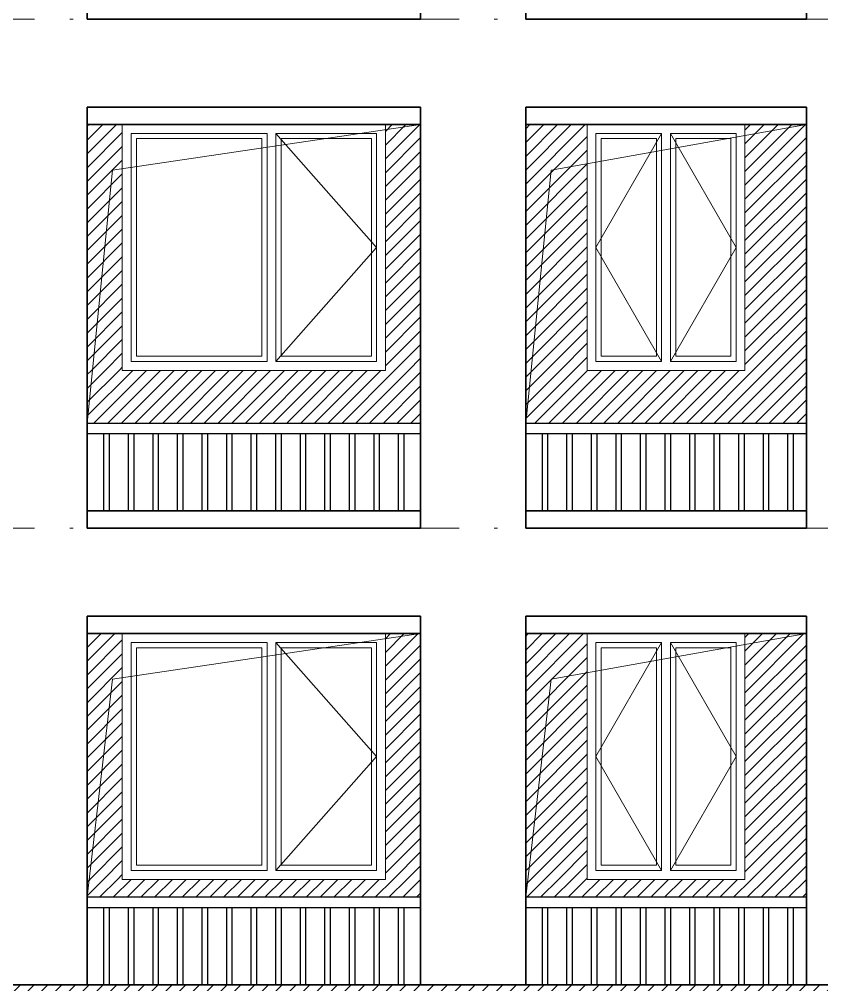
# Model space of a CAD drawing. Extents: x -518115 to 790560, y -210384 to 1628073.
# Drawn here: x 447529 to 452104, y 49440 to 54940 of the extents above; entities that cross this region are included whole.
import ezdxf

# ---------------------------------------------------------------- set-up
doc = ezdxf.new("R2010")
doc.units = 0
doc.header["$LTSCALE"] = 1000
doc.header["$MEASUREMENT"] = 0
doc.linetypes.add('DOTE', pattern=[2.42, 2, -0.2, 0.02, -0.2])
doc.layers.add('3-剖面填充（细）', color=250, linetype='Continuous')
doc.layers.add('Stair-栏杆', color=142, linetype='Continuous')
for name, color, linetype, lineweight in [('DOTE', 19, 'DOTE', 9), ('WINDOW', 144, 'Continuous', 15), ('立面-中轮廓线', 213, 'Continuous', 35), ('立面-普通轮廓', 7, 'Continuous', 18), ('立面-洞口示意', 152, 'Continuous', 13), ('立面-窗开启线', 250, 'Continuous', 13)]:
    doc.layers.add(name, color=color, linetype=linetype, lineweight=lineweight)
pattern_1 = [(45, (-92167.84, 16764.28), (-39.2886205, 39.2886205), [])]
pattern_2 = [(45, (6e-11, -2900), (-39.2886205, 39.2886205), [])]

# ---------------------------------------------------------------- blocks, each defined once
blk = doc.blocks.new('A$C318717E3')
at = {"layer": 'WINDOW'}
for points in [[(50, 1350), (425, 1350), (425, 50), (50, 50)], [(850, 1350), (475, 1350), (475, 50), (850, 50)]]:
    blk.add_lwpolyline(points, close=True, dxfattribs=at)
at = {"layer": 'WINDOW', "color": 250}
for points in [[(80, 1320), (395, 1320), (395, 80), (80, 80)], [(820, 1320), (505, 1320), (505, 80), (820, 80)]]:
    blk.add_lwpolyline(points, close=True, dxfattribs=at)
at = {"layer": '立面-普通轮廓'}
blk.add_lwpolyline([(0, 1400), (900, 1400), (900, 0), (0, 0)], close=True, dxfattribs=at)
at = {"layer": '立面-窗开启线', "color": 251, "ltscale": 0.5, "true_color": 0x636466}
for points in [[(425, 1350), (50, 700), (425, 50)], [(475, 1350), (850, 700), (475, 50)]]:
    blk.add_lwpolyline(points, dxfattribs=at)
blk = doc.blocks.new('A$C4731409C')
at = {"layer": 'WINDOW'}
for points in [[(-1450, 1350), (-675, 1350), (-675, 50), (-1450, 50)], [(-50, 1350), (-625, 1350), (-625, 50), (-50, 50)]]:
    blk.add_lwpolyline(points, close=True, dxfattribs=at)
at = {"layer": 'WINDOW', "color": 250}
for points in [[(-1420, 1320), (-705, 1320), (-705, 80), (-1420, 80)], [(-80, 1320), (-595, 1320), (-595, 80), (-80, 80)]]:
    blk.add_lwpolyline(points, close=True, dxfattribs=at)
at = {"layer": '立面-普通轮廓'}
blk.add_lwpolyline([(-1500, 1400), (0, 1400), (0, 0), (-1500, 0)], close=True, dxfattribs=at)
at = {"layer": '立面-窗开启线', "color": 251, "ltscale": 0.5, "true_color": 0x636466}
blk.add_lwpolyline([(-625, 1350), (-50, 700), (-625, 50)], dxfattribs=at)
blk = doc.blocks.new('HFHFHHTHFHF')
at = {"layer": 'Stair-栏杆'}
for p, q in [((540084.4, 32976), (541984.4, 32976)), ((542584.4, 32976), (544184.4, 32976)), ((540084.4, 32916), (541984.4, 32916)), ((542584.4, 32916), (544184.4, 32916))]:
    blk.add_line(p, q, dxfattribs=at)
for points in [[(540179.4, 32476), (540179.4, 32916)], [(540209.4, 32916), (540209.4, 32476)], [(540319.4, 32476), (540319.4, 32916)], [(540349.4, 32916), (540349.4, 32476)], [(540459.4, 32476), (540459.4, 32916)], [(540489.4, 32916), (540489.4, 32476)], [(540599.4, 32476), (540599.4, 32916)], [(540629.4, 32916), (540629.4, 32476)], [(540739.4, 32476), (540739.4, 32916)], [(540769.4, 32916), (540769.4, 32476)], [(540879.4, 32476), (540879.4, 32916)], [(540909.4, 32916), (540909.4, 32476)], [(541019.4, 32476), (541019.4, 32916)], [(541049.4, 32916), (541049.4, 32476)], [(541159.4, 32476), (541159.4, 32916)], [(541189.4, 32916), (541189.4, 32476)], [(541299.4, 32476), (541299.4, 32916)], [(541329.4, 32916), (541329.4, 32476)], [(541439.4, 32476), (541439.4, 32916)], [(541469.4, 32916), (541469.4, 32476)], [(541579.4, 32476), (541579.4, 32916)], [(541609.4, 32916), (541609.4, 32476)], [(541719.4, 32476), (541719.4, 32916)], [(541749.4, 32916), (541749.4, 32476)], [(541859.4, 32476), (541859.4, 32916)], [(541889.4, 32916), (541889.4, 32476)], [(542679.4, 32476), (542679.4, 32916)], [(542709.4, 32916), (542709.4, 32476)], [(542819.4, 32476), (542819.4, 32916)], [(542849.4, 32916), (542849.4, 32476)], [(542959.4, 32476), (542959.4, 32916)], [(542989.4, 32916), (542989.4, 32476)], [(543099.4, 32476), (543099.4, 32916)], [(543129.4, 32916), (543129.4, 32476)], [(543239.4, 32476), (543239.4, 32916)], [(543269.4, 32916), (543269.4, 32476)], [(543379.4, 32476), (543379.4, 32916)], [(543409.4, 32916), (543409.4, 32476)], [(543519.4, 32476), (543519.4, 32916)], [(543549.4, 32916), (543549.4, 32476)], [(543659.4, 32476), (543659.4, 32916)], [(543689.4, 32916), (543689.4, 32476)], [(543799.4, 32476), (543799.4, 32916)], [(543829.4, 32916), (543829.4, 32476)], [(543939.4, 32476), (543939.4, 32916)], [(543969.4, 32916), (543969.4, 32476)], [(544079.4, 32476), (544079.4, 32916)], [(544109.4, 32916), (544109.4, 32476)]]:
    blk.add_lwpolyline(points, dxfattribs=at)
at = {"layer": '立面-中轮廓线'}
for p, q in [((540084.4, 34776), (540084.4, 32376)), ((541984.4, 34776), (541984.4, 32376)), ((542584.4, 34776), (542584.4, 32376)), ((544184.4, 34776), (544184.4, 32376))]:
    blk.add_line(p, q, dxfattribs=at)
for points in [[(540084.4, 34776), (541984.4, 34776)], [(542584.4, 34776), (544184.4, 34776)], [(541984.4, 34676), (540084.4, 34676)], [(544184.4, 34676), (542584.4, 34676)], [(540084.4, 32476), (541984.4, 32476)], [(542584.4, 32476), (544184.4, 32476)], [(541984.4, 32376), (540084.4, 32376)], [(544184.4, 32376), (542584.4, 32376)]]:
    blk.add_lwpolyline(points, dxfattribs=at)
for name, p in [('A$C4731409C', (541784.4, 33276)), ('A$C318717E3', (542934.4, 33276))]:
    blk.add_blockref(name, p)
blk = doc.blocks.new('GDGDRTDGRDG')
at = {"layer": '3-剖面填充（细）'}
h = blk.add_hatch(dxfattribs=at)
h.set_pattern_fill('ANSI31', color=256, scale=35)
h.set_pattern_definition(pattern_2)
h.paths.add_polyline_path([(540084.4, 30376), (540284.4, 30376), (540284.4, 31776), (540084.4, 31776)])
h = blk.add_hatch(dxfattribs=at)
h.set_pattern_fill('ANSI31', color=256, scale=35)
h.set_pattern_definition(pattern_2)
h.paths.add_polyline_path([(541784.4, 30376), (541984.4, 30376), (541984.4, 31776), (541784.4, 31776)])
h = blk.add_hatch(dxfattribs=at)
h.set_pattern_fill('ANSI31', color=256, scale=35)
h.set_pattern_definition(pattern_2)
h.paths.add_polyline_path([(542584.4, 30376), (542934.4, 30376), (542934.4, 31776), (542584.4, 31776)])
h = blk.add_hatch(dxfattribs=at)
h.set_pattern_fill('ANSI31', color=256, scale=35)
h.set_pattern_definition(pattern_2)
h.paths.add_polyline_path([(543834.4, 30376), (544184.4, 30376), (544184.4, 31776), (543834.4, 31776)])
h = blk.add_hatch(dxfattribs=at)
h.set_pattern_fill('ANSI31', color=256, scale=35)
h.set_pattern_definition(pattern_2)
h.paths.add_polyline_path([(540084.4, 30076), (541984.4, 30076), (541984.4, 30376), (540084.4, 30376)])
h = blk.add_hatch(dxfattribs=at)
h.set_pattern_fill('ANSI31', color=256, scale=35)
h.set_pattern_definition(pattern_2)
h.paths.add_polyline_path([(542584.4, 30076), (544184.4, 30076), (544184.4, 30376), (542584.4, 30376)])

msp = doc.modelspace()

# ---------------------------------------------------------------- hatches: boundary and pattern name
at = {"layer": '3-剖面填充（细）'}
h = msp.add_hatch(dxfattribs=at)
h.set_pattern_fill('ANSI31', color=256, scale=35)
h.set_pattern_definition(pattern_1)
h.paths.add_polyline_path([(447916.6, 50040.3), (448116.6, 50040.3), (448116.6, 51440.3), (447916.6, 51440.3)])
h = msp.add_hatch(dxfattribs=at)
h.set_pattern_fill('ANSI31', color=256, scale=35)
h.set_pattern_definition(pattern_1)
h.paths.add_polyline_path([(449616.6, 50040.3), (449816.6, 50040.3), (449816.6, 51440.3), (449616.6, 51440.3)])
h = msp.add_hatch(dxfattribs=at)
h.set_pattern_fill('ANSI31', color=256, scale=35)
h.set_pattern_definition(pattern_1)
h.paths.add_polyline_path([(450416.6, 50040.3), (450766.6, 50040.3), (450766.6, 51440.3), (450416.6, 51440.3)])
h = msp.add_hatch(dxfattribs=at)
h.set_pattern_fill('ANSI31', color=256, scale=35)
h.set_pattern_definition(pattern_1)
h.paths.add_polyline_path([(451666.6, 50040.3), (452016.6, 50040.3), (452016.6, 51440.3), (451666.6, 51440.3)])
h = msp.add_hatch(dxfattribs=at)
h.set_pattern_fill('ANSI31', color=256, scale=35)
h.set_pattern_definition(pattern_1)
h.paths.add_polyline_path([(447916.6, 49940.3), (449816.6, 49940.3), (449816.6, 50040.3), (447916.6, 50040.3)])
h = msp.add_hatch(dxfattribs=at)
h.set_pattern_fill('ANSI31', color=256, scale=35)
h.set_pattern_definition(pattern_1)
h.paths.add_polyline_path([(450416.6, 49940.3), (452016.6, 49940.3), (452016.6, 50040.3), (450416.6, 50040.3)])
h = msp.add_hatch(dxfattribs=at)
h.set_pattern_fill('ANSI31', color=256, scale=35)
h.set_pattern_definition([(45, (-15700, 4864.28), (-39.2886205, 39.2886205), [])])
h.paths.add_polyline_path([(455816.6, 49190.3), (455816.6, 49440.3), (435416.6, 49440.3), (435416.6, 49190.3)])

# ---------------------------------------------------------------- linework, layer by layer
at = {"layer": 'DOTE', "linetype": 'DOTE'}
for p, q in [((471816.6, 54940.3), (419416.6, 54940.3)), ((471816.6, 52040.3), (419416.6, 52040.3))]:
    msp.add_line(p, q, dxfattribs=at)
at = {"layer": 'Stair-栏杆'}
for p, q in [((447916.6, 49940.3), (449816.6, 49940.3)), ((450416.6, 49940.3), (452016.6, 49940.3)), ((447916.6, 49880.3), (449816.6, 49880.3)), ((450416.6, 49880.3), (452016.6, 49880.3))]:
    msp.add_line(p, q, dxfattribs=at)
for points in [[(448011.6, 49440.3), (448011.6, 49880.3)], [(448041.6, 49880.3), (448041.6, 49440.3)], [(448151.6, 49440.3), (448151.6, 49880.3)], [(448181.6, 49880.3), (448181.6, 49440.3)], [(448291.6, 49440.3), (448291.6, 49880.3)], [(448321.6, 49880.3), (448321.6, 49440.3)], [(448431.6, 49440.3), (448431.6, 49880.3)], [(448461.6, 49880.3), (448461.6, 49440.3)], [(448571.6, 49440.3), (448571.6, 49880.3)], [(448601.6, 49880.3), (448601.6, 49440.3)], [(448711.6, 49440.3), (448711.6, 49880.3)], [(448741.6, 49880.3), (448741.6, 49440.3)], [(448851.6, 49440.3), (448851.6, 49880.3)], [(448881.6, 49880.3), (448881.6, 49440.3)], [(448991.6, 49440.3), (448991.6, 49880.3)], [(449021.6, 49880.3), (449021.6, 49440.3)], [(449131.6, 49440.3), (449131.6, 49880.3)], [(449161.6, 49880.3), (449161.6, 49440.3)], [(449271.6, 49440.3), (449271.6, 49880.3)], [(449301.6, 49880.3), (449301.6, 49440.3)], [(449411.6, 49440.3), (449411.6, 49880.3)], [(449441.6, 49880.3), (449441.6, 49440.3)], [(449551.6, 49440.3), (449551.6, 49880.3)], [(449581.6, 49880.3), (449581.6, 49440.3)], [(449691.6, 49440.3), (449691.6, 49880.3)], [(449721.6, 49880.3), (449721.6, 49440.3)], [(450511.6, 49440.3), (450511.6, 49880.3)], [(450541.6, 49880.3), (450541.6, 49440.3)], [(450651.6, 49440.3), (450651.6, 49880.3)], [(450681.6, 49880.3), (450681.6, 49440.3)], [(450791.6, 49440.3), (450791.6, 49880.3)], [(450821.6, 49880.3), (450821.6, 49440.3)], [(450931.6, 49440.3), (450931.6, 49880.3)], [(450961.6, 49880.3), (450961.6, 49440.3)], [(451071.6, 49440.3), (451071.6, 49880.3)], [(451101.6, 49880.3), (451101.6, 49440.3)], [(451211.6, 49440.3), (451211.6, 49880.3)], [(451241.6, 49880.3), (451241.6, 49440.3)], [(451351.6, 49440.3), (451351.6, 49880.3)], [(451381.6, 49880.3), (451381.6, 49440.3)], [(451491.6, 49440.3), (451491.6, 49880.3)], [(451521.6, 49880.3), (451521.6, 49440.3)], [(451631.6, 49440.3), (451631.6, 49880.3)], [(451661.6, 49880.3), (451661.6, 49440.3)], [(451771.6, 49440.3), (451771.6, 49880.3)], [(451801.6, 49880.3), (451801.6, 49440.3)], [(451911.6, 49440.3), (451911.6, 49880.3)], [(451941.6, 49880.3), (451941.6, 49440.3)]]:
    msp.add_lwpolyline(points, dxfattribs=at)
at = {"layer": '立面-中轮廓线'}
for p, q in [((447916.6, 51540.3), (447916.6, 49440.3)), ((449816.6, 51540.3), (449816.6, 49440.3)), ((450416.6, 51540.3), (450416.6, 49440.3)), ((452016.6, 51540.3), (452016.6, 49440.3))]:
    msp.add_line(p, q, dxfattribs=at)
at = {"layer": '立面-中轮廓线', "color": 2}
msp.add_line((435416.6, 49440.3), (455816.6, 49440.3), dxfattribs=at)
at = {"layer": '立面-中轮廓线'}
for points in [[(447916.6, 51540.3), (449816.6, 51540.3)], [(450416.6, 51540.3), (452016.6, 51540.3)], [(449816.6, 51440.3), (447916.6, 51440.3)], [(452016.6, 51440.3), (450416.6, 51440.3)]]:
    msp.add_lwpolyline(points, dxfattribs=at)
at = {"layer": '立面-洞口示意'}
for points in [[(447916.6, 52640.3), (448061.4, 54081.2), (449816.6, 54340.3)], [(450416.6, 52640.3), (450561.4, 54081.2), (452016.6, 54340.3)], [(447916.6, 49940.3), (448061.4, 51181.2), (449816.6, 51440.3)], [(450416.6, 49940.3), (450561.4, 51181.2), (452016.6, 51440.3)]]:
    msp.add_lwpolyline(points, dxfattribs=at)

# ---------------------------------------------------------------- block references
for name, p in [('HFHFHHTHFHF', (-92167.8, 22564.3)), ('HFHFHHTHFHF', (-92167.8, 19664.3)), ('GDGDRTDGRDG', (-92167.8, 22564.3)), ('A$C4731409C', (449616.6, 50040.3)), ('A$C318717E3', (450766.6, 50040.3))]:
    msp.add_blockref(name, p)

doc.saveas('drawing.dxf')
